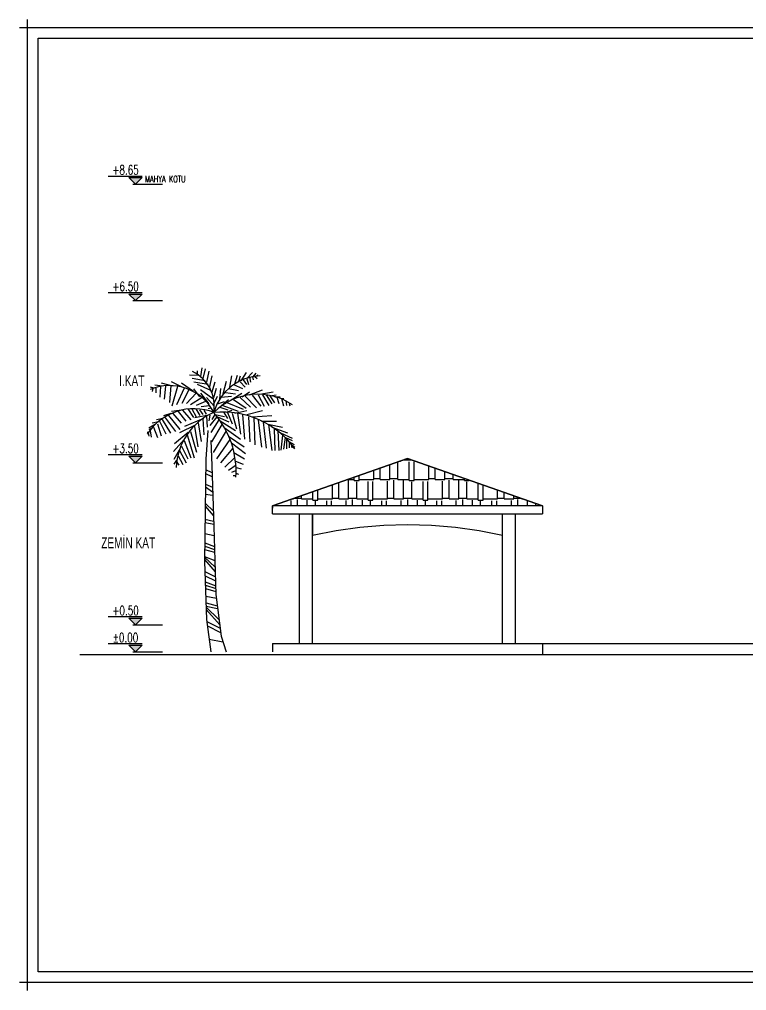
# Model space of a CAD drawing. Extents: x 3907.4 to 3911.57, y -3054.42 to -3053.7.
# Drawn here: x 3910.3718 to 3910.6411, y -3054.0561 to -3053.6965 of the extents above; entities that cross this region are included whole.
import ezdxf
from ezdxf.enums import TextEntityAlignment as Align

# ---------------------------------------------------------------- set-up
doc = ezdxf.new("R2010")
doc.units = 0
doc.header["$LTSCALE"] = 2
doc.header["$MEASUREMENT"] = 0
for name, color, linetype in [('DUVAR', 7, 'CONTINUOUS'), ('KİREMİT', 9, 'CONTINUOUS'), ('SıVA', 6, 'CONTINUOUS'), ('TEXT', 11, 'CONTINUOUS')]:
    doc.layers.add(name, color=color, linetype=linetype)
doc.styles.add('KAPı-PEN', font='simplex.shx', dxfattribs={"width": 0.7, "height": 10})
doc.styles.add('MAHAL', font='stylu.ttf', dxfattribs={"width": 0.7, "height": 20})

msp = doc.modelspace()

# ---------------------------------------------------------------- hatches: boundary and pattern name
at = {"layer": 'TEXT'}
for points in [[(3910.417314204637, -3053.755058408872), (3910.412314204637, -3053.755058408872), (3910.414814204637, -3053.757458408872)], [(3910.417314204637, -3053.798211044726), (3910.412314204637, -3053.798211044726), (3910.414814204637, -3053.800611044727)], [(3910.417314204637, -3053.858211044726), (3910.412314204637, -3053.858211044726), (3910.414814204637, -3053.860611044727)], [(3910.417314204637, -3053.918211044727), (3910.412314204637, -3053.918211044727), (3910.414814204637, -3053.920611044727)], [(3910.417314204637, -3053.928211044727), (3910.412314204637, -3053.928211044727), (3910.414814204637, -3053.930611044726)]]:
    msp.add_hatch(color=3, dxfattribs=at).paths.add_polyline_path(points)

# ---------------------------------------------------------------- linework, layer by layer
at = {"layer": 'DUVAR', "color": 3}
for p, q in [((3910.515581628488, -3053.859051563722), (3910.465581628489, -3053.876551563721)), ((3910.465581628489, -3053.876551563721), (3910.515581628488, -3053.859051563722)), ((3910.565581628488, -3053.876551563721), (3910.515581628488, -3053.859051563722)), ((3910.515581628488, -3053.859051563722), (3910.565581628488, -3053.876551563721)), ((3910.565581628488, -3053.876551563721), (3910.465581628489, -3053.876551563721)), ((3910.465581628489, -3053.877495422078), (3910.465581628489, -3053.876551563721)), ((3910.465581628489, -3053.879611044727), (3910.465581628489, -3053.876551563721)), ((3910.465581628489, -3053.876551563721), (3910.465581628489, -3053.877495422078)), ((3910.565581628488, -3053.876551563721), (3910.565581628488, -3053.879611044727)), ((3910.465581628489, -3053.879611044727), (3910.565581628488, -3053.879611044727))]:
    msp.add_line(p, q, dxfattribs=at)
at = {"layer": 'DUVAR', "color": 11, "linetype": 'ByBlock'}
for p, q in [((3910.475581628488, -3053.927611044727), (3910.475581628488, -3053.879611044727)), ((3910.480413628488, -3053.879611044727), (3910.480413628488, -3053.887611044726)), ((3910.480413628488, -3053.927611044727), (3910.480413628488, -3053.879611044727)), ((3910.550749628489, -3053.887611044726), (3910.550749628489, -3053.879611044727)), ((3910.550749628489, -3053.927611044727), (3910.550749628489, -3053.879611044727)), ((3910.555581628489, -3053.927611044727), (3910.555581628489, -3053.879611044727)), ((3910.497895171686, -3053.884613949617), (3910.489116043824, -3053.885864855552)), ((3910.506725565098, -3053.883861952768), (3910.497895171686, -3053.884613949617)), ((3910.515581628489, -3053.883611044727), (3910.506725565098, -3053.883861952768)), ((3910.524437691879, -3053.883861952769), (3910.515581628489, -3053.883611044727)), ((3910.533268085292, -3053.884613949617), (3910.524437691879, -3053.883861952769)), ((3910.542047213153, -3053.885864855552), (3910.533268085292, -3053.884613949617)), ((3910.489116043824, -3053.885864855552), (3910.480413628488, -3053.887611044726)), ((3910.550749628489, -3053.887611044726), (3910.542047213153, -3053.885864855552))]:
    msp.add_line(p, q, dxfattribs=at)
at = {"layer": 'DUVAR', "color": 4}
for p, q in [((3910.465581628489, -3053.927611044727), (3910.565581628488, -3053.927611044727)), ((3910.465581628489, -3053.927611044727), (3910.465581628489, -3053.930611044726)), ((3910.565581628488, -3053.927611044727), (3910.565581628488, -3053.931611044727)), ((3910.394250460824, -3053.931611044727), (3911.082139237683, -3053.931611044727))]:
    msp.add_line(p, q, dxfattribs=at)
at = {"layer": 'DUVAR', "color": 11}
msp.add_line((3910.565581628488, -3053.927611044727), (3910.817581628488, -3053.927611044727), dxfattribs=at)
at = {"layer": 'KİREMİT', "color": 9}
for p, q in [((3910.512743061955, -3053.860045062008), (3910.512924697949, -3053.860045062008)), ((3910.512924697949, -3053.860045062008), (3910.512924697949, -3053.859981489411)), ((3910.514028776241, -3053.859595062008), (3910.517134480736, -3053.859595062008)), ((3910.516224697949, -3053.867245062008), (3910.516224697949, -3053.860345062008)), ((3910.518024697949, -3053.867245062008), (3910.518024697949, -3053.860345062008)), ((3910.503024697949, -3053.866795062008), (3910.503024697949, -3053.86344648941)), ((3910.505424697949, -3053.866795062008), (3910.505424697949, -3053.862606489411)), ((3910.509024697949, -3053.866795062008), (3910.509024697949, -3053.861346489411)), ((3910.512024697949, -3053.866795062008), (3910.512024697949, -3053.860495062008)), ((3910.523424697949, -3053.866795062008), (3910.523424697949, -3053.861796638033)), ((3910.525824697949, -3053.866795062008), (3910.525824697949, -3053.862636638033)), ((3910.529424697949, -3053.866795062008), (3910.529424697949, -3053.863896638033)), ((3910.493457347669, -3053.866795062008), (3910.495824697949, -3053.866795062008)), ((3910.493724697949, -3053.873995062008), (3910.493724697949, -3053.867245062008)), ((3910.495824697949, -3053.867245062008), (3910.495824697949, -3053.86596648941)), ((3910.495824697949, -3053.867245062008), (3910.497624697949, -3053.867245062008)), ((3910.497624697949, -3053.867245062008), (3910.497624697949, -3053.86533648941)), ((3910.497624697949, -3053.866795062008), (3910.503024697949, -3053.866795062008)), ((3910.500924697949, -3053.874445062008), (3910.500924697949, -3053.867545062009)), ((3910.502724697949, -3053.874445062008), (3910.502724697949, -3053.867545062009)), ((3910.503024697949, -3053.866495062008), (3910.505424697949, -3053.866495062008)), ((3910.505424697949, -3053.866795062008), (3910.509024697949, -3053.866795062008)), ((3910.508124697949, -3053.873995062008), (3910.508124697949, -3053.867395062008)), ((3910.509024697949, -3053.866495062008), (3910.512024697949, -3053.866495062008)), ((3910.510524697949, -3053.873995062008), (3910.510524697949, -3053.867095062009)), ((3910.512024697949, -3053.866795062008), (3910.516224697949, -3053.866795062008)), ((3910.514124697949, -3053.873995062008), (3910.514124697949, -3053.867245062008)), ((3910.516224697949, -3053.867245062008), (3910.518024697949, -3053.867245062008)), ((3910.518024697949, -3053.866795062008), (3910.523424697949, -3053.866795062008)), ((3910.521324697949, -3053.874445062008), (3910.521324697949, -3053.867545062009)), ((3910.523124697949, -3053.874445062008), (3910.523124697949, -3053.867545062009)), ((3910.523424697949, -3053.866495062008), (3910.525824697949, -3053.866495062008)), ((3910.525824697949, -3053.866795062008), (3910.529424697949, -3053.866795062008)), ((3910.528524697949, -3053.873995062008), (3910.528524697949, -3053.867395062008)), ((3910.529424697949, -3053.866495062008), (3910.532424697949, -3053.866495062008)), ((3910.530924697949, -3053.873995062008), (3910.530924697949, -3053.867095062009)), ((3910.532424697949, -3053.866795062008), (3910.532424697949, -3053.864946638033)), ((3910.532424697949, -3053.866795062008), (3910.536624697949, -3053.866795062008)), ((3910.534524697949, -3053.873995062008), (3910.534524697949, -3053.867245062008)), ((3910.536624697949, -3053.867245062008), (3910.536624697949, -3053.866416638033)), ((3910.536624697949, -3053.867245062008), (3910.538424697949, -3053.867245062008)), ((3910.538424697949, -3053.867245062008), (3910.538424697949, -3053.867046638033)), ((3910.482324697949, -3053.874445062008), (3910.482324697949, -3053.870691489411)), ((3910.487724697949, -3053.873995062008), (3910.487724697949, -3053.868801489411)), ((3910.490124697949, -3053.873995062008), (3910.490124697949, -3053.86796148941)), ((3910.496724697949, -3053.873995062008), (3910.496724697949, -3053.867695062008)), ((3910.517124697949, -3053.873995062008), (3910.517124697949, -3053.867695062008)), ((3910.537524697949, -3053.873995062008), (3910.537524697949, -3053.867695062008)), ((3910.541724697949, -3053.874445062008), (3910.541724697949, -3053.868201638033)), ((3910.543524697949, -3053.874445062008), (3910.543524697949, -3053.868831638033)), ((3910.548924697949, -3053.873995062008), (3910.548924697949, -3053.870721638033)), ((3910.472424697949, -3053.876551563721), (3910.472424697949, -3053.874595062008)), ((3910.472885919098, -3053.873995062008), (3910.473324697949, -3053.873995062008)), ((3910.473324697949, -3053.873995062008), (3910.473324697949, -3053.873841489411)), ((3910.473743061955, -3053.873695062008), (3910.476324697949, -3053.873695062008)), ((3910.474824697949, -3053.876551563721), (3910.474824697949, -3053.874295062009)), ((3910.476324697949, -3053.873995062008), (3910.476324697949, -3053.87279148941)), ((3910.476324697949, -3053.873995062008), (3910.480524697949, -3053.873995062008)), ((3910.478424697949, -3053.876551563721), (3910.478424697949, -3053.874445062008)), ((3910.480524697949, -3053.874445062008), (3910.480524697949, -3053.871321489411)), ((3910.480524697949, -3053.874445062008), (3910.482324697949, -3053.874445062008)), ((3910.482324697949, -3053.873995062008), (3910.487724697949, -3053.873995062008)), ((3910.485624697949, -3053.876551563721), (3910.485624697949, -3053.874745062009)), ((3910.487424697949, -3053.876551563721), (3910.487424697949, -3053.874745062009)), ((3910.487724697949, -3053.873695062008), (3910.490124697949, -3053.873695062008)), ((3910.490124697949, -3053.873995062008), (3910.493724697949, -3053.873995062008)), ((3910.492824697949, -3053.876551563721), (3910.492824697949, -3053.874595062008)), ((3910.493724697949, -3053.873695062008), (3910.496724697949, -3053.873695062008)), ((3910.495224697949, -3053.876551563721), (3910.495224697949, -3053.874295062009)), ((3910.496724697949, -3053.873995062008), (3910.500924697949, -3053.873995062008)), ((3910.498824697949, -3053.876551563721), (3910.498824697949, -3053.874445062008)), ((3910.500924697949, -3053.874445062008), (3910.502724697949, -3053.874445062008)), ((3910.502724697949, -3053.873995062008), (3910.508124697949, -3053.873995062008)), ((3910.506024697949, -3053.876551563721), (3910.506024697949, -3053.874745062009)), ((3910.507824697949, -3053.876551563721), (3910.507824697949, -3053.874745062009)), ((3910.508124697949, -3053.873695062008), (3910.510524697949, -3053.873695062008)), ((3910.510524697949, -3053.873995062008), (3910.514124697949, -3053.873995062008)), ((3910.513224697949, -3053.876551563721), (3910.513224697949, -3053.874595062008)), ((3910.514124697949, -3053.873695062008), (3910.517124697949, -3053.873695062008)), ((3910.515624697949, -3053.876551563721), (3910.515624697949, -3053.874295062009)), ((3910.517124697949, -3053.873995062008), (3910.521324697949, -3053.873995062008)), ((3910.519224697949, -3053.876551563721), (3910.519224697949, -3053.874445062008)), ((3910.521324697949, -3053.874445062008), (3910.523124697949, -3053.874445062008)), ((3910.523124697949, -3053.873995062008), (3910.528524697949, -3053.873995062008)), ((3910.526424697949, -3053.876551563721), (3910.526424697949, -3053.874745062009)), ((3910.528224697949, -3053.876551563721), (3910.528224697949, -3053.874745062009)), ((3910.528524697949, -3053.873695062008), (3910.530924697949, -3053.873695062008)), ((3910.530924697949, -3053.873995062008), (3910.534524697949, -3053.873995062008)), ((3910.533624697949, -3053.876551563721), (3910.533624697949, -3053.874595062008)), ((3910.534524697949, -3053.873695062008), (3910.537524697949, -3053.873695062008)), ((3910.536024697949, -3053.876551563721), (3910.536024697949, -3053.874295062009)), ((3910.537524697949, -3053.873995062008), (3910.541724697949, -3053.873995062008)), ((3910.539624697949, -3053.876551563721), (3910.539624697949, -3053.874445062008)), ((3910.541724697949, -3053.874445062008), (3910.543524697949, -3053.874445062008)), ((3910.543524697949, -3053.873995062008), (3910.548924697949, -3053.873995062008)), ((3910.546824697949, -3053.876551563721), (3910.546824697949, -3053.874745062009)), ((3910.548624697949, -3053.876551563721), (3910.548624697949, -3053.874745062009)), ((3910.548924697949, -3053.873695062008), (3910.551324697949, -3053.873695062008)), ((3910.551324697949, -3053.873995062008), (3910.551324697949, -3053.871561638033)), ((3910.551324697949, -3053.873995062008), (3910.554924697949, -3053.873995062008)), ((3910.554024697949, -3053.876551563721), (3910.554024697949, -3053.874595062008)), ((3910.554924697949, -3053.873995062008), (3910.554924697949, -3053.872821638033)), ((3910.554924697949, -3053.873695062008), (3910.557420195022, -3053.873695062008)), ((3910.556424697949, -3053.876551563721), (3910.556424697949, -3053.874295062009)), ((3910.557924697949, -3053.873995062008), (3910.557924697949, -3053.873871638033)), ((3910.557924697949, -3053.873995062008), (3910.558277337879, -3053.873995062008)), ((3910.560024697949, -3053.876551563721), (3910.560024697949, -3053.874606638033)), ((3910.467024697949, -3053.876551563721), (3910.467024697949, -3053.87604648941)), ((3910.481424697949, -3053.876551563721), (3910.481424697949, -3053.874895062008)), ((3910.501824697949, -3053.876551563721), (3910.501824697949, -3053.874895062008)), ((3910.522224697949, -3053.876551563721), (3910.522224697949, -3053.874895062008)), ((3910.542624697949, -3053.876551563721), (3910.542624697949, -3053.874895062008)), ((3910.563024697949, -3053.876551563721), (3910.563024697949, -3053.875656638033))]:
    msp.add_line(p, q, dxfattribs=at)
at = {"layer": 'SıVA', "color": 9}
for p, q in [((3910.43765178795, -3053.82654274864), (3910.43765178795, -3053.827791228641)), ((3910.439043547951, -3053.82868330864), (3910.439461147951, -3053.82547210864)), ((3910.439878747951, -3053.829396828641), (3910.440713947951, -3053.82582850864)), ((3910.441270507951, -3053.830824588641), (3910.442104987951, -3053.82672058864)), ((3910.453935307951, -3053.83028890864), (3910.455883627951, -3053.827256268641)), ((3910.456022587951, -3053.829396828641), (3910.45810986795, -3053.827256268641)), ((3910.458388507951, -3053.828861868641), (3910.459501627951, -3053.82743482864)), ((3910.45978026795, -3053.82868330864), (3910.460058187951, -3053.827969788641)), ((3910.428605707951, -3053.832251628641), (3910.42443042795, -3053.83118098864)), ((3910.432084747951, -3053.832608748641), (3910.428188107951, -3053.83064602864)), ((3910.436260027951, -3053.834214348641), (3910.431806827951, -3053.83118098864)), ((3910.438208347951, -3053.828326908641), (3910.434868267951, -3053.828148348641)), ((3910.440574267951, -3053.83028890864), (3910.435842427951, -3053.829396828641)), ((3910.441688107951, -3053.831716668641), (3910.436398987951, -3053.830824588641)), ((3910.44224466795, -3053.832965868641), (3910.443218827951, -3053.828504748641)), ((3910.443079147951, -3053.83475002864), (3910.444331947951, -3053.83064602864)), ((3910.447254427951, -3053.835106428641), (3910.448507227951, -3053.830467468641)), ((3910.449760027951, -3053.832608748641), (3910.450455547951, -3053.828504748641)), ((3910.451568667951, -3053.831359548641), (3910.452542827951, -3053.828148348641)), ((3910.453100107951, -3053.830467468641), (3910.453656667951, -3053.828504748641)), ((3910.453517707951, -3053.83064602864), (3910.45546602795, -3053.832608748641)), ((3910.45463082795, -3053.82993250864), (3910.455883627951, -3053.831716668641)), ((3910.456022587951, -3053.82957538864), (3910.456718107951, -3053.831716668641)), ((3910.456996747951, -3053.828861868641), (3910.457414347951, -3053.830824588641)), ((3910.45810986795, -3053.828861868641), (3910.458388507951, -3053.82993250864)), ((3910.45894506795, -3053.82868330864), (3910.459919227951, -3053.829396828641)), ((3910.421646907951, -3053.832965868641), (3910.420394107951, -3053.832608748641)), ((3910.421229307951, -3053.83314370864), (3910.42095138795, -3053.834214348641)), ((3910.424848027951, -3053.832251628641), (3910.421925547951, -3053.83189522864)), ((3910.422342427951, -3053.832965868641), (3910.422342427951, -3053.83475002864)), ((3910.424012827951, -3053.832430188641), (3910.423873867951, -3053.83635562864)), ((3910.425961147951, -3053.832251628641), (3910.425404587951, -3053.837069148641)), ((3910.42790946795, -3053.832073788641), (3910.427352907951, -3053.83831834864)), ((3910.430415067951, -3053.832430188641), (3910.428327067951, -3053.83974538864)), ((3910.432780987951, -3053.832965868641), (3910.429997467951, -3053.83921042864)), ((3910.434589627951, -3053.833679388641), (3910.431945787951, -3053.838674748641)), ((3910.437234187951, -3053.834927868641), (3910.433755147951, -3053.838674748641)), ((3910.438625947951, -3053.836177068641), (3910.436398987951, -3053.833322268641)), ((3910.442662267951, -3053.83385794864), (3910.437790747951, -3053.831716668641)), ((3910.438904587951, -3053.83350082864), (3910.443496747951, -3053.83689058864)), ((3910.438904587951, -3053.834927868641), (3910.44196602795, -3053.83885330864)), ((3910.443775387951, -3053.836534188641), (3910.444749547951, -3053.832965868641)), ((3910.446002347951, -3053.837069148641), (3910.446419947951, -3053.83314370864)), ((3910.448089627951, -3053.834571468641), (3910.451847307951, -3053.835106428641)), ((3910.449203467951, -3053.83314370864), (3910.452961147951, -3053.83385794864)), ((3910.449898987951, -3053.83760410864), (3910.454213227951, -3053.834927868641)), ((3910.45115178795, -3053.831716668641), (3910.454491867951, -3053.83314370864)), ((3910.45435218795, -3053.836177068641), (3910.456996747951, -3053.83439290864)), ((3910.456996747951, -3053.835463548641), (3910.461867547951, -3053.833679388641)), ((3910.460893387951, -3053.835284988641), (3910.465764907951, -3053.83439290864)), ((3910.439461147951, -3053.836534188641), (3910.435146907951, -3053.83921042864)), ((3910.440713947951, -3053.83796122864), (3910.437234187951, -3053.839388988641)), ((3910.44113082795, -3053.836534188641), (3910.443914347951, -3053.83974538864)), ((3910.443775387951, -3053.83885330864), (3910.445167147951, -3053.83599850864)), ((3910.445167147951, -3053.83885330864), (3910.447810987951, -3053.83796122864)), ((3910.44655890795, -3053.83635562864), (3910.450316587951, -3053.83599850864)), ((3910.44655890795, -3053.839566828641), (3910.449203467951, -3053.83724770864)), ((3910.448646187951, -3053.83831834864), (3910.45463082795, -3053.84081602864)), ((3910.45115178795, -3053.83724770864), (3910.455743947951, -3053.84045890864)), ((3910.453517707951, -3053.836534188641), (3910.457414347951, -3053.84010250864)), ((3910.45546602795, -3053.83599850864), (3910.459641307951, -3053.840281068641)), ((3910.457970907951, -3053.835642108641), (3910.461172027951, -3053.83974538864)), ((3910.460197867951, -3053.835463548641), (3910.462424827951, -3053.83974538864)), ((3910.461867547951, -3053.835463548641), (3910.464233467951, -3053.839388988641)), ((3910.46325930795, -3053.835463548641), (3910.465347307951, -3053.83885330864)), ((3910.464512107951, -3053.835819948641), (3910.466321467951, -3053.83849618864)), ((3910.464651067951, -3053.835819948641), (3910.466878027951, -3053.835463548641)), ((3910.466460427951, -3053.836177068641), (3910.468408747951, -3053.836177068641)), ((3910.467156667951, -3053.83635562864), (3910.46785218795, -3053.838674748641)), ((3910.46868738795, -3053.836712028641), (3910.469800507951, -3053.83689058864)), ((3910.468826347951, -3053.83689058864), (3910.469661547951, -3053.839566828641)), ((3910.470496747951, -3053.83760410864), (3910.470774667951, -3053.839388988641)), ((3910.471748827951, -3053.838674748641), (3910.472027467951, -3053.839566828641)), ((3910.42790946795, -3053.842421628641), (3910.425125947951, -3053.84331370864)), ((3910.431806827951, -3053.84117314864), (3910.428188107951, -3053.84170810864)), ((3910.428605707951, -3053.842421628641), (3910.431667147951, -3053.845989948641)), ((3910.430554027951, -3053.84170810864), (3910.433476507951, -3053.84527642864)), ((3910.432224427951, -3053.84117314864), (3910.435285867951, -3053.844741468641)), ((3910.43417274795, -3053.840637468641), (3910.436260027951, -3053.843849388641)), ((3910.435703467951, -3053.840637468641), (3910.437234187951, -3053.84367082864)), ((3910.437095227951, -3053.840637468641), (3910.438625947951, -3053.843135148641)), ((3910.43848698795, -3053.840994588641), (3910.439739787951, -3053.842778748641)), ((3910.442104987951, -3053.839566828641), (3910.439182507951, -3053.839923948641)), ((3910.440156667951, -3053.84117314864), (3910.440991867951, -3053.842600188641)), ((3910.442801227951, -3053.84045890864), (3910.441688107951, -3053.840637468641)), ((3910.446002347951, -3053.84010250864), (3910.449063787951, -3053.840994588641)), ((3910.447115467951, -3053.839388988641), (3910.452821467951, -3053.841529548641)), ((3910.447533067951, -3053.84206522864), (3910.448924827951, -3053.84420578864)), ((3910.448368267951, -3053.841886668641), (3910.450594507951, -3053.84117314864)), ((3910.448924827951, -3053.84206522864), (3910.450594507951, -3053.84616850864)), ((3910.450594507951, -3053.842243068641), (3910.452264907951, -3053.84813122864)), ((3910.451568667951, -3053.842243068641), (3910.456022587951, -3053.84135098864)), ((3910.452542827951, -3053.842243068641), (3910.453656667951, -3053.850093948641)), ((3910.456022587951, -3053.842778748641), (3910.461867547951, -3053.84135098864)), ((3910.423317307951, -3053.845454988641), (3910.42095138795, -3053.845989948641)), ((3910.424986987951, -3053.84420578864), (3910.422621067951, -3053.844741468641)), ((3910.423734907951, -3053.84527642864), (3910.426100107951, -3053.849915388641)), ((3910.424709067951, -3053.84456290864), (3910.427770507951, -3053.849736828641)), ((3910.425543547951, -3053.84367082864), (3910.429579867951, -3053.84902330864)), ((3910.427074267951, -3053.843135148641), (3910.431250267951, -3053.848309788641)), ((3910.440017707951, -3053.84420578864), (3910.432919947951, -3053.847239148641)), ((3910.441827067951, -3053.842957308641), (3910.43681658795, -3053.844027228641)), ((3910.438069387951, -3053.845812108641), (3910.439182507951, -3053.852770188641)), ((3910.439739787951, -3053.844384348641), (3910.440156667951, -3053.850272508641)), ((3910.44113082795, -3053.84331370864), (3910.441341067951, -3053.84748466864)), ((3910.442383627951, -3053.842957308641), (3910.44196602795, -3053.845097868641)), ((3910.444888507951, -3053.84367082864), (3910.442383627951, -3053.846882028641)), ((3910.44572370795, -3053.844741468641), (3910.442662267951, -3053.84938042864)), ((3910.444192987951, -3053.842778748641), (3910.443079147951, -3053.84456290864)), ((3910.444192987951, -3053.842778748641), (3910.447810987951, -3053.843492268641)), ((3910.445167147951, -3053.84367082864), (3910.449342427951, -3053.845454988641)), ((3910.446141307951, -3053.845097868641), (3910.451847307951, -3053.84866618864)), ((3910.454491867951, -3053.842778748641), (3910.455187387951, -3053.85187810864)), ((3910.456718107951, -3053.84367082864), (3910.457135707951, -3053.852948748641)), ((3910.45810986795, -3053.84367082864), (3910.465347307951, -3053.843135148641)), ((3910.458667147951, -3053.844027228641), (3910.45894506795, -3053.854019388641)), ((3910.460197867951, -3053.844741468641), (3910.461450667951, -3053.854911468641)), ((3910.461450667951, -3053.84527642864), (3910.467016987951, -3053.84527642864)), ((3910.462146187951, -3053.845633548641), (3910.46325930795, -3053.855267868641)), ((3910.419559627951, -3053.84938042864), (3910.419142027951, -3053.84938042864)), ((3910.419559627951, -3053.849558988641), (3910.419698587951, -3053.850807468641)), ((3910.422203467951, -3053.846347068641), (3910.419698587951, -3053.84777410864)), ((3910.420672747951, -3053.847952668641), (3910.419698587951, -3053.84848834864)), ((3910.420255147951, -3053.848844748641), (3910.420672747951, -3053.851164588641)), ((3910.421507947951, -3053.84741770864), (3910.422899707951, -3053.85134314864)), ((3910.422899707951, -3053.84616850864), (3910.424291467951, -3053.85062890864)), ((3910.434311707951, -3053.84938042864), (3910.429301227951, -3053.853662268641)), ((3910.436956267951, -3053.846704188641), (3910.431110587951, -3053.849558988641)), ((3910.435146907951, -3053.84902330864), (3910.437373147951, -3053.85669562864)), ((3910.436677627951, -3053.847239148641), (3910.437930427951, -3053.85473290864)), ((3910.441621208975, -3053.848745604726), (3910.440893048974, -3053.859328644727)), ((3910.446836827951, -3053.84652562864), (3910.442940187951, -3053.852948748641)), ((3910.448368267951, -3053.848844748641), (3910.443636427951, -3053.856874188641)), ((3910.447672027951, -3053.847596268641), (3910.453656667951, -3053.85187810864)), ((3910.463815867951, -3053.846347068641), (3910.469243947951, -3053.84741770864)), ((3910.464094507951, -3053.84652562864), (3910.465347307951, -3053.856159948641)), ((3910.465347307951, -3053.84741770864), (3910.471053307951, -3053.849558988641)), ((3910.466182507951, -3053.84813122864), (3910.466460427951, -3053.856159948641)), ((3910.467573547951, -3053.848844748641), (3910.46785218795, -3053.856159948641)), ((3910.468548427951, -3053.849558988641), (3910.472862667951, -3053.85152098864)), ((3910.432780987951, -3053.852056668641), (3910.428883627951, -3053.856517068641)), ((3910.432780987951, -3053.852413068641), (3910.435285867951, -3053.85883618864)), ((3910.433894107951, -3053.850272508641), (3910.436538667951, -3053.85883618864)), ((3910.442699768974, -3053.852444004727), (3910.443021368974, -3053.861715684727)), ((3910.449760027951, -3053.852056668641), (3910.444749547951, -3053.85919330864)), ((3910.449203467951, -3053.850807468641), (3910.455048427951, -3053.85473290864)), ((3910.469243947951, -3053.850451068641), (3910.46868738795, -3053.855982108641)), ((3910.470218107951, -3053.85134314864), (3910.469661547951, -3053.855624988641)), ((3910.470357067951, -3053.85134314864), (3910.472862667951, -3053.852413068641)), ((3910.470774667951, -3053.85187810864), (3910.470774667951, -3053.85544642864)), ((3910.471609867951, -3053.852770188641), (3910.473558187951, -3053.85384082864)), ((3910.471748827951, -3053.853127308641), (3910.471748827951, -3053.85509002864)), ((3910.431528187951, -3053.85509002864), (3910.429023307951, -3053.859371868641)), ((3910.431110587951, -3053.856159948641), (3910.433615467951, -3053.860620348641)), ((3910.431806827951, -3053.854554348641), (3910.43417274795, -3053.85919330864)), ((3910.45087314795, -3053.855267868641), (3910.446280267951, -3053.860620348641)), ((3910.450316587951, -3053.853305148641), (3910.455604987951, -3053.857230588641)), ((3910.472445067951, -3053.85384082864), (3910.472722987951, -3053.85509002864)), ((3910.472722987951, -3053.854019388641), (3910.473836827951, -3053.854911468641)), ((3910.429997467951, -3053.859728268641), (3910.429023307951, -3053.86115602864)), ((3910.430554027951, -3053.858122668641), (3910.432363387951, -3053.861334588641)), ((3910.440893048974, -3053.859328644727), (3910.440361208975, -3053.897186724726)), ((3910.451568667951, -3053.85865834864), (3910.447950667951, -3053.862226668641)), ((3910.451290747951, -3053.856874188641), (3910.455187387951, -3053.85919330864)), ((3910.451847307951, -3053.860085388641), (3910.45463082795, -3053.86115602864)), ((3910.430136427951, -3053.860442508641), (3910.430831947951, -3053.861512428641)), ((3910.440796568974, -3053.863101444726), (3910.443116888975, -3053.864245764727)), ((3910.443021368974, -3053.861715684727), (3910.443819608975, -3053.884226244727)), ((3910.452125947951, -3053.861512428641), (3910.449203467951, -3053.863475148641)), ((3910.451847307951, -3053.86365370864), (3910.450316587951, -3053.864189388641)), ((3910.452125947951, -3053.86240450864), (3910.453935307951, -3053.862940188641)), ((3910.440796568974, -3053.864588484726), (3910.443116888975, -3053.865732804727)), ((3910.451986267951, -3053.865437868641), (3910.451012107951, -3053.865437868641)), ((3910.451986267951, -3053.86454578864), (3910.452961147951, -3053.86490290864)), ((3910.440796568974, -3053.868592644727), (3910.443294968974, -3053.869736964727)), ((3910.440796568974, -3053.869508004726), (3910.443384248974, -3053.871452964727)), ((3910.440796568974, -3053.872253604727), (3910.443384248974, -3053.872596804727)), ((3910.440618008975, -3053.876715204727), (3910.443562808975, -3053.880147204727)), ((3910.440707288974, -3053.875685604727), (3910.443562808975, -3053.878431204726)), ((3910.440528728975, -3053.881520004727), (3910.443652088974, -3053.882321124727)), ((3910.440618008975, -3053.882778564727), (3910.443830648975, -3053.883350724727)), ((3910.443819608975, -3053.884226244727), (3910.444617848974, -3053.909465124726)), ((3910.440506089001, -3053.886873698909), (3910.443919928975, -3053.887583364727)), ((3910.440424222512, -3053.892701218632), (3910.444098008974, -3053.893760964726)), ((3910.440439448974, -3053.890328964726), (3910.444009208974, -3053.891701764727)), ((3910.44044026623, -3053.891559175248), (3910.444098008974, -3053.892731364726)), ((3910.440384186128, -3053.895551137125), (3910.444296767135, -3053.89931310777)), ((3910.440386301877, -3053.895400531343), (3910.444218728975, -3053.896845684726)), ((3910.440361208975, -3053.897186724726), (3910.441159448974, -3053.918673924727)), ((3910.440371496522, -3053.896454424008), (3910.444296767135, -3053.90102910777)), ((3910.440500509699, -3053.900936452293), (3910.444409074253, -3053.902864052188)), ((3910.440556783582, -3053.902451245072), (3910.444409074253, -3053.904351092188)), ((3910.440641876298, -3053.904741789523), (3910.444515577032, -3053.906231474086)), ((3910.440688851317, -3053.906006273417), (3910.444604377032, -3053.907261074086)), ((3910.440732220922, -3053.907173705978), (3910.444604377032, -3053.908290674086)), ((3910.440837684916, -3053.910012608975), (3910.444813590746, -3053.91083911651)), ((3910.444617848974, -3053.909465124726), (3910.446480248974, -3053.924813124727)), ((3910.440929605627, -3053.912486950913), (3910.445114792, -3053.913560421953)), ((3910.440978021988, -3053.913790233164), (3910.445234669166, -3053.914548327207)), ((3910.440989398209, -3053.914096460789), (3910.445733329925, -3053.918657780241)), ((3910.441020376441, -3053.914930339654), (3910.445982815446, -3053.920713785275)), ((3910.441159448974, -3053.918673924727), (3910.442755448974, -3053.930611044726)), ((3910.441266634732, -3053.919475609718), (3910.446123206043, -3053.921870741287)), ((3910.441479487878, -3053.921067623218), (3910.446315136506, -3053.923452436277)), ((3910.446480248974, -3053.924813124727), (3910.448342648975, -3053.930611044726)), ((3910.442132856281, -3053.925954425874), (3910.447184154754, -3053.927004485013))]:
    msp.add_line(p, q, dxfattribs=at)
for centre, radius, start, end in [((3910.429784347951, -3053.839669788641), 0.0141948144, 350.2849999546389, 64.11228995790968), ((3910.461480187951, -3053.84678410864), 0.0182847024, 91.40319002245124, 163.8820000052661), ((3910.42740042795, -3053.85072466864), 0.0186469632, 27.67115000586111, 112.5305000740424), ((3910.460106427951, -3053.858466828641), 0.0231754032, 56.19271998368042, 134.3212999489444), ((3910.436385307951, -3053.861065308641), 0.0204379776, 68.38311002042485, 147.532200003138), ((3910.453415467951, -3053.863469388641), 0.0235811376, 113.7591999831553, 177.4133000512673), ((3910.44724794795, -3053.874755388641), 0.03285998640000001, 35.98776998824509, 95.82272996987652), ((3910.419435787951, -3053.86380778864), 0.032622696, 356.1942999668846, 41.37847999526504)]:
    msp.add_arc(centre, radius, start, end, dxfattribs=at)
at = {"layer": 'TEXT', "color": 30}
for p, q in [((3910.374821334198, -3054.056082252564), (3910.374821334198, -3053.696480489184)), ((3910.371821334198, -3053.699480489184), (3911.094807748976, -3053.699480489184)), ((3911.094807748976, -3054.053082252563), (3910.371821334198, -3054.053082252563))]:
    msp.add_line(p, q, dxfattribs=at)
at = {"layer": 'TEXT', "color": 5, "ltscale": 50}
for p, q in [((3910.378821334198, -3053.703480489184), (3911.087807748976, -3053.703480489184)), ((3910.378821334198, -3054.049082252563), (3910.378821334198, -3053.703480489184)), ((3911.087807748976, -3054.049082252563), (3910.378821334198, -3054.049082252563))]:
    msp.add_line(p, q, dxfattribs=at)
at = {"layer": 'TEXT', "color": 3}
for p, q in [((3910.404706775231, -3053.754458408872), (3910.417314204637, -3053.754458408872)), ((3910.414814204637, -3053.757458408872), (3910.412314204637, -3053.755058408872)), ((3910.412314204637, -3053.755058408872), (3910.417314204637, -3053.755058408872)), ((3910.417314204637, -3053.755058408872), (3910.414814204637, -3053.757458408872)), ((3910.413814204637, -3053.757458408872), (3910.424814204637, -3053.757458408872)), ((3910.404706775231, -3053.797611044727), (3910.417314204637, -3053.797611044727)), ((3910.414814204637, -3053.800611044727), (3910.412314204637, -3053.798211044726)), ((3910.412314204637, -3053.798211044726), (3910.417314204637, -3053.798211044726)), ((3910.417314204637, -3053.798211044726), (3910.414814204637, -3053.800611044727)), ((3910.413814204637, -3053.800611044727), (3910.424814204637, -3053.800611044727)), ((3910.404706775231, -3053.857611044727), (3910.417314204637, -3053.857611044727)), ((3910.414814204637, -3053.860611044727), (3910.412314204637, -3053.858211044726)), ((3910.412314204637, -3053.858211044726), (3910.417314204637, -3053.858211044726)), ((3910.417314204637, -3053.858211044726), (3910.414814204637, -3053.860611044727)), ((3910.413814204637, -3053.860611044727), (3910.424814204637, -3053.860611044727)), ((3910.404706775231, -3053.917611044727), (3910.417314204637, -3053.917611044727)), ((3910.414814204637, -3053.920611044727), (3910.412314204637, -3053.918211044727)), ((3910.412314204637, -3053.918211044727), (3910.417314204637, -3053.918211044727)), ((3910.413814204637, -3053.920611044727), (3910.424814204637, -3053.920611044727)), ((3910.417314204637, -3053.918211044727), (3910.414814204637, -3053.920611044727)), ((3910.404706775231, -3053.927611044727), (3910.417314204637, -3053.927611044727)), ((3910.414814204637, -3053.930611044726), (3910.412314204637, -3053.928211044727)), ((3910.412314204637, -3053.928211044727), (3910.417314204637, -3053.928211044727)), ((3910.417314204637, -3053.928211044727), (3910.414814204637, -3053.930611044726)), ((3910.413814204637, -3053.930611044726), (3910.424814204637, -3053.930611044726))]:
    msp.add_line(p, q, dxfattribs=at)

# ---------------------------------------------------------------- texts
at = {"layer": 'TEXT', "color": 1, "style": 'KAPı-PEN', "width": 0.7}
msp.add_text('MAHYA KOTU', height=0.0024, dxfattribs=at).set_placement((3910.418363830404, -3053.756797828443))
at = {"layer": 'TEXT', "color": 3, "style": 'MAHAL', "width": 0.7}
for s, p in [('I.KAT', (3910.408748229089, -3053.832274239817)), ('ZEMİN KAT', (3910.402115157073, -3053.892274239817))]:
    msp.add_text(s, height=0.004, dxfattribs=at).set_placement(p)
at = {"layer": 'TEXT', "color": 3, "style": 'KAPı-PEN', "width": 0.7}
for tag, text, p in [('+8.65', '+8.65', (3910.411116383984, -3053.753901401003)), ('+6.50', '+6.50', (3910.411116383984, -3053.797054036857)), ('+3.50', '+3.50', (3910.411116383984, -3053.857054036857)), ('+0.50', '+0.50', (3910.411116383984, -3053.917054036857)), ('±0.00', '±0.00', (3910.411116383984, -3053.927054036857))]:
    msp.add_attdef(tag, text=text, height=0.0034, dxfattribs=at).set_placement(p, align=Align.CENTER)

doc.saveas('drawing.dxf')
